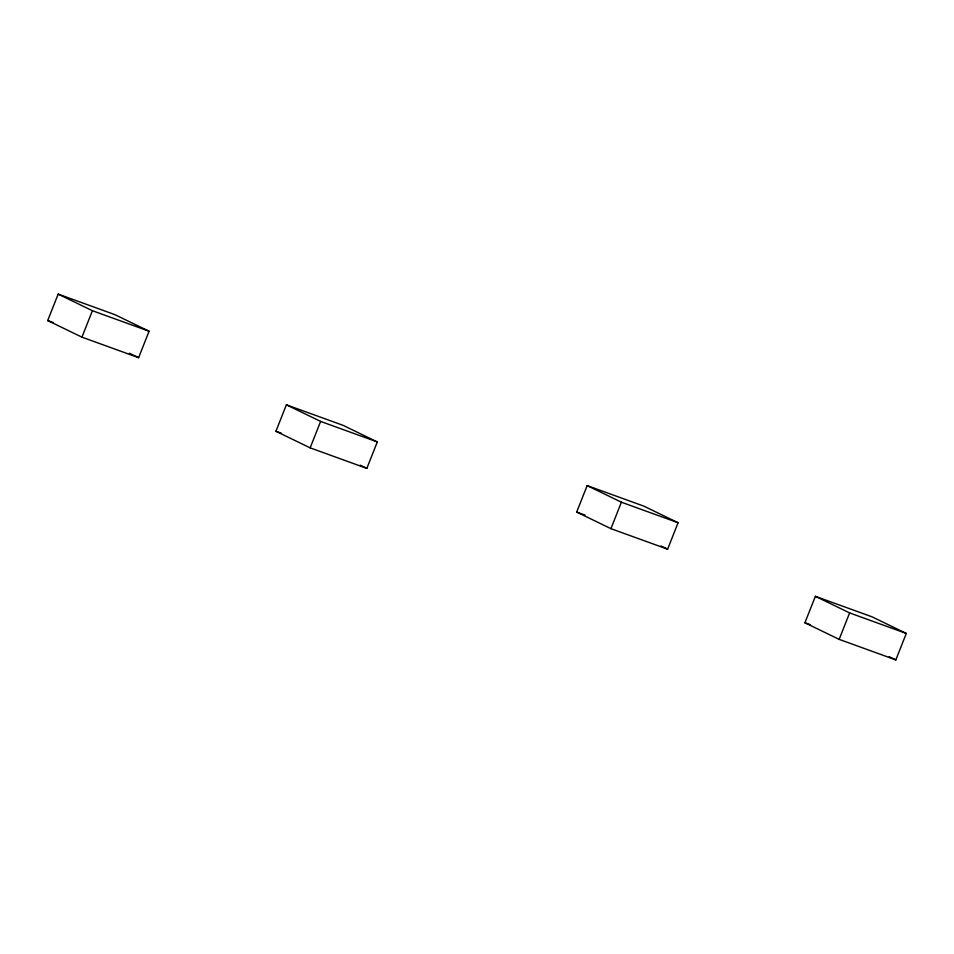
<?xml version="1.0" encoding="UTF-8"?>
<svg xmlns="http://www.w3.org/2000/svg" width="954" height="954" viewBox="0 0 954 954"><rect width="100%" height="100%" fill="white"/><g stroke="black" fill="none" stroke-linecap="round" stroke-linejoin="round"><path stroke-width="1.43" d="M47.7 320.556L58.17 294.106L114.85 314.629L149.086 331.229L138.616 357.678L81.937 337.167L47.7 320.556L53.233 322.559M81.937 337.167L92.407 310.718L58.17 294.106M275.921 431.268L286.391 404.818L343.07 425.329L377.307 441.94L366.837 468.39L310.157 447.867L275.921 431.268L281.454 433.271M310.157 447.867L320.627 421.418L286.391 404.818M576.693 512.059L587.163 485.61L643.843 506.133L678.079 522.732L667.609 549.182L610.93 528.671L576.693 512.059L584.993 515.065M610.93 528.671L621.4 502.209L587.163 485.61M804.914 622.771L815.384 596.322L872.063 616.833L906.3 633.444L895.83 659.894L839.15 639.371L804.914 622.771L810.447 624.775M839.15 639.371L849.62 612.921L815.384 596.322M92.407 310.718L149.086 331.229M621.4 502.209L678.079 522.732M320.627 421.418L377.307 441.94M849.62 612.921L906.3 633.444M661.027 545.986L667.609 549.182M889.247 656.698L895.83 659.894M129.398 353.207L138.616 357.678M360.242 465.194L366.837 468.39"/></g></svg>
